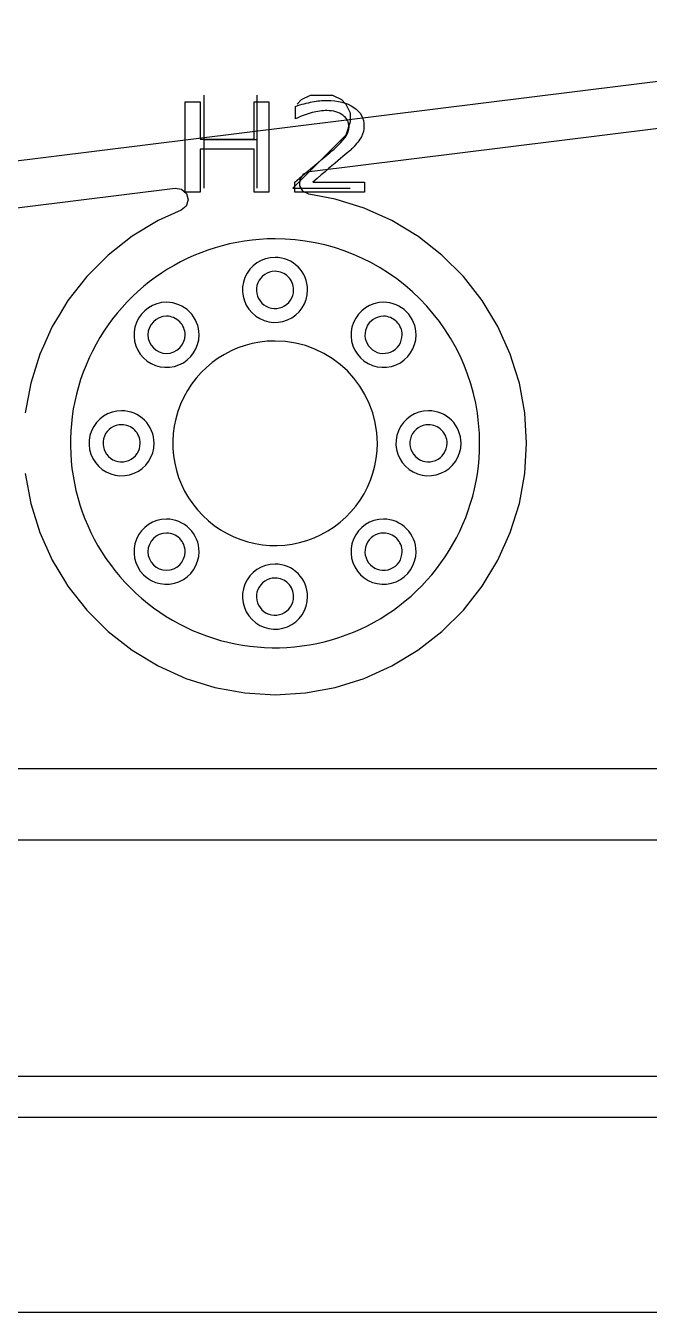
# Model space of a CAD drawing. Header units: millimetres. Extents: x 10 to 287, y 10 to 200.
# Drawn here: x 112.32 to 119.02, y 136.16 to 150 of the extents above; entities that cross this region are included whole.
import ezdxf

# ---------------------------------------------------------------- set-up
doc = ezdxf.new("R2010")
doc.units = ezdxf.units.MM
doc.layers.get('0').update_dxf_attribs({"linetype": 'CONTINUOUS'})

msp = doc.modelspace()

# ---------------------------------------------------------------- linework, layer by layer
at = {"color": 7}
for points in [[(123.9386, 149.9996), (47.0489, 140.4462)], [(112.3143, 145.1811), (112.3732, 144.8597), (112.4704, 144.5479), (112.4704, 144.5478), (112.4704, 144.5478), (112.6045, 144.2499), (112.7479, 144.0126), (112.7735, 143.9703), (112.975, 143.7132), (113.206, 143.4822), (113.4631, 143.2807), (113.4631, 143.2807), (113.4631, 143.2807), (113.7427, 143.1117), (114.0406, 142.9776), (114.0407, 142.9776), (114.0407, 142.9776), (114.3525, 142.8804), (114.6739, 142.8215), (115, 142.8018), (115.3261, 142.8215), (115.6475, 142.8804), (115.9594, 142.9776), (116.2573, 143.1117), (116.5369, 143.2807), (116.794, 143.4822), (117.025, 143.7132), (117.2265, 143.9703), (117.3955, 144.2499), (117.5296, 144.5478), (117.6268, 144.8597), (117.6857, 145.1811), (117.7054, 145.5072), (117.6857, 145.8333), (117.6268, 146.1547), (117.5823, 146.2977), (117.5296, 146.4665), (117.5296, 146.4665), (117.5296, 146.4666), (117.3955, 146.7645), (117.2265, 147.0441), (117.2265, 147.0441), (117.2265, 147.0441), (117.025, 147.3012), (116.794, 147.5322), (116.5369, 147.7337), (116.5293, 147.7383), (116.2573, 147.9027), (115.9594, 148.0368), (115.9594, 148.0368), (115.9593, 148.0368), (115.6475, 148.134), (115.3649, 148.1858), (115.3025, 148.2173), (115.267, 148.2774), (115.2697, 148.3473), (115.3097, 148.4045), (115.3719, 148.4308), (123.9167, 149.4925)], [(114.2381, 148.2524), (114.2381, 149.2524)], [(114.8095, 148.2524), (114.8095, 149.2524)], [(115.2381, 149.1571), (115.2857, 149.2048), (115.381, 149.2524), (115.619, 149.2524), (115.7143, 149.2048), (115.7619, 149.1571), (115.8095, 149.0619), (115.8095, 148.9667), (115.7619, 148.8238), (115.1905, 148.2524), (115.8095, 148.2524)], [(115.22043, 148.999505), (115.22043, 149.132314)], [(114.2381, 148.7762), (114.8095, 148.7762)], [(115.40481, 148.317875), (115.96276, 148.317875), (115.96276, 148.207201), (115.2125, 148.207201), (115.2125, 148.317875)], [(47.1837, 139.9586), (113.9261, 148.2512), (113.995, 148.2399), (114.047, 148.1932), (114.0654, 148.1258), (114.0444, 148.0591), (113.9923, 148.0151), (113.7427, 147.9027), (113.7427, 147.9027), (113.4631, 147.7337), (113.206, 147.5322), (112.975, 147.3012), (112.7735, 147.0441), (112.6786, 146.8872), (112.6045, 146.7645), (112.5091, 146.5526), (112.4704, 146.4666), (112.4704, 146.4665), (112.3732, 146.1547), (112.3143, 145.8333)], [(94.5, 142.0072), (120, 142.0072)], [(139.57, 141.2372), (96.5, 141.2372)], [(95, 138.6972), (139.57, 138.6972)], [(95.9, 138.0972), (96.06, 138.2572), (139.57, 138.2572)], [(95, 136.1572), (139.13, 136.1572)]]:
    msp.add_lwpolyline(points, dxfattribs=at)
for points in [[(114.03407, 149.179182), (114.19394, 149.179182), (114.19394, 148.780754), (114.77484, 148.780754), (114.77484, 149.179182), (114.93471, 149.179182), (114.93471, 148.207201), (114.77484, 148.207201), (114.77484, 148.67008), (114.19394, 148.67008), (114.19394, 148.207201), (114.03407, 148.207201)], [(115.40486, 148.317889)], [(115, 147.7072)], [(115, 147.7072)], [(115, 147.7072)], [(115, 147.7072)], [(115, 147.5072)], [(115, 147.5072)], [(115, 147.5072)], [(115, 147.5072)], [(115, 147.3572)], [(115, 147.3572)], [(115, 147.3572)], [(115, 147.3572)], [(113.8333, 147.0239)], [(113.8333, 147.0239)], [(113.8333, 147.0239)], [(113.8333, 147.0239)], [(116.1667, 147.0239)], [(116.1667, 147.0239)], [(116.1667, 147.0239)], [(116.1667, 147.0239)], [(113.8333, 146.8739)], [(113.8333, 146.8739)], [(113.8333, 146.8739)], [(113.8333, 146.8739)], [(116.1667, 146.8739)], [(116.1667, 146.8739)], [(116.1667, 146.8739)], [(116.1667, 146.8739)], [(115, 146.6072)], [(115, 146.6072)], [(115, 146.6072)], [(115, 146.6072)], [(113.35, 145.8572)], [(113.35, 145.8572)], [(113.35, 145.8572)], [(113.35, 145.8572)], [(116.65, 145.8572)], [(116.65, 145.8572)], [(116.65, 145.8572)], [(116.65, 145.8572)], [(113.35, 145.7072)], [(113.35, 145.7072)], [(113.35, 145.7072)], [(113.35, 145.7072)], [(116.65, 145.7072)], [(116.65, 145.7072)], [(116.65, 145.7072)], [(116.65, 145.7072)], [(113.8333, 144.6905)], [(113.8333, 144.6905)], [(113.8333, 144.6905)], [(113.8333, 144.6905)], [(116.1667, 144.6905)], [(116.1667, 144.6905)], [(116.1667, 144.6905)], [(116.1667, 144.6905)], [(113.8333, 144.5405)], [(113.8333, 144.5405)], [(113.8333, 144.5405)], [(113.8333, 144.5405)], [(116.1667, 144.5405)], [(116.1667, 144.5405)], [(116.1667, 144.5405)], [(116.1667, 144.5405)], [(115, 144.2072)], [(115, 144.2072)], [(115, 144.2072)], [(115, 144.2072)], [(115, 144.0572)], [(115, 144.0572)], [(115, 144.0572)], [(115, 144.0572)]]:
    msp.add_lwpolyline(points, close=True, dxfattribs=at)
for points in [[(115.22043, 149.132314), (115.284763, 149.153581), (115.34491, 149.169641), (115.40087, 149.180494)], [(115.55757, 149.086085), (115.507437, 149.086085), (115.454413, 149.078925), (115.3985, 149.064605)], [(115.40087, 149.180494), (115.456803, 149.191347), (115.507983, 149.196774), (115.55441, 149.196774)], [(115.55441, 149.196774), (115.676817, 149.196774), (115.774423, 149.171601), (115.84723, 149.121254)], [(115.72931, 149.037255), (115.68551, 149.069808), (115.628263, 149.086085), (115.55757, 149.086085)], [(115.84723, 149.121254), (115.920043, 149.070907), (115.95645, 149.003635), (115.95645, 148.919437)], [(115.3985, 149.064605), (115.3431, 149.050285), (115.283743, 149.028585), (115.22043, 148.999505)], [(115.79581, 148.910956), (115.79581, 148.962603), (115.773643, 149.004702), (115.72931, 149.037255)], [(115.65806, 148.694168), (115.70926, 148.741475), (115.744877, 148.781404), (115.76491, 148.813956)], [(115.76491, 148.813956), (115.78551, 148.846943), (115.79581, 148.879276), (115.79581, 148.910956)], [(115.95645, 148.919437), (115.95645, 148.87951), (115.947217, 148.841534), (115.92875, 148.805507)], [(115.46021, 148.525552), (115.565203, 148.612789), (115.631153, 148.668995), (115.65806, 148.694168)], [(115.82985, 148.679208), (115.81665, 148.666621), (115.774707, 148.630164), (115.70402, 148.569836)], [(115.92875, 148.805507), (115.910817, 148.76992), (115.87785, 148.727821), (115.82985, 148.679208)], [(115.70402, 148.569836), (115.63332, 148.509943), (115.5336, 148.42596), (115.40486, 148.317889)], [(115.2125, 148.317875), (115.273167, 148.369522), (115.355737, 148.438747), (115.46021, 148.525552)], [(115, 147.7072), (114.110183, 147.7072), (113.307983, 147.171187), (112.967465, 146.349104)], [(115, 147.7072), (114.110183, 147.7072), (113.307983, 147.171187), (112.967465, 146.349104)], [(115, 147.7072), (114.110183, 147.7072), (113.307983, 147.171187), (112.967465, 146.349104)], [(115, 147.7072), (114.110183, 147.7072), (113.307983, 147.171187), (112.967465, 146.349104)], [(116.555635, 147.062835), (116.143055, 147.475415), (115.583476, 147.7072), (115, 147.7072)], [(116.555635, 147.062835), (116.143055, 147.475415), (115.583476, 147.7072), (115, 147.7072)], [(116.555635, 147.062835), (116.143055, 147.475415), (115.583476, 147.7072), (115, 147.7072)], [(116.555635, 147.062835), (116.143055, 147.475415), (115.583476, 147.7072), (115, 147.7072)], [(115, 147.5072), (114.858438, 147.5072), (114.730816, 147.421925), (114.676642, 147.291139)], [(115, 147.5072), (114.858438, 147.5072), (114.730816, 147.421925), (114.676642, 147.291139)], [(115, 147.5072), (114.858438, 147.5072), (114.730816, 147.421925), (114.676642, 147.291139)], [(115, 147.5072), (114.858438, 147.5072), (114.730816, 147.421925), (114.676642, 147.291139)], [(115.247487, 147.404687), (115.18185, 147.470325), (115.092826, 147.5072), (115, 147.5072)], [(115.247487, 147.404687), (115.18185, 147.470325), (115.092826, 147.5072), (115, 147.5072)], [(115.247487, 147.404687), (115.18185, 147.470325), (115.092826, 147.5072), (115, 147.5072)], [(115.247487, 147.404687), (115.18185, 147.470325), (115.092826, 147.5072), (115, 147.5072)], [(114.676642, 147.291139), (114.622469, 147.160353), (114.652413, 147.009812), (114.752513, 146.909713)], [(114.676642, 147.291139), (114.622469, 147.160353), (114.652413, 147.009812), (114.752513, 146.909713)], [(114.676642, 147.291139), (114.622469, 147.160353), (114.652413, 147.009812), (114.752513, 146.909713)], [(114.676642, 147.291139), (114.622469, 147.160353), (114.652413, 147.009812), (114.752513, 146.909713)], [(115, 147.3572), (114.919108, 147.3572), (114.84618, 147.308472), (114.815224, 147.233737)], [(115, 147.3572), (114.919108, 147.3572), (114.84618, 147.308472), (114.815224, 147.233737)], [(115, 147.3572), (114.919108, 147.3572), (114.84618, 147.308472), (114.815224, 147.233737)], [(115, 147.3572), (114.919108, 147.3572), (114.84618, 147.308472), (114.815224, 147.233737)], [(115.141421, 147.298621), (115.103914, 147.336129), (115.053043, 147.3572), (115, 147.3572)], [(115.141421, 147.298621), (115.103914, 147.336129), (115.053043, 147.3572), (115, 147.3572)], [(115.141421, 147.298621), (115.103914, 147.336129), (115.053043, 147.3572), (115, 147.3572)], [(115.141421, 147.298621), (115.103914, 147.336129), (115.053043, 147.3572), (115, 147.3572)], [(115.2, 147.1572), (115.2, 147.210243), (115.178929, 147.261114), (115.141421, 147.298621)], [(115.2, 147.1572), (115.2, 147.210243), (115.178929, 147.261114), (115.141421, 147.298621)], [(115.2, 147.1572), (115.2, 147.210243), (115.178929, 147.261114), (115.141421, 147.298621)], [(115.2, 147.1572), (115.2, 147.210243), (115.178929, 147.261114), (115.141421, 147.298621)], [(115.35, 147.1572), (115.35, 147.250026), (115.313125, 147.33905), (115.247487, 147.404687)], [(115.35, 147.1572), (115.35, 147.250026), (115.313125, 147.33905), (115.247487, 147.404687)], [(115.35, 147.1572), (115.35, 147.250026), (115.313125, 147.33905), (115.247487, 147.404687)], [(115.35, 147.1572), (115.35, 147.250026), (115.313125, 147.33905), (115.247487, 147.404687)], [(114.815224, 147.233737), (114.784268, 147.159002), (114.801379, 147.072978), (114.858579, 147.015779)], [(114.815224, 147.233737), (114.784268, 147.159002), (114.801379, 147.072978), (114.858579, 147.015779)], [(114.815224, 147.233737), (114.784268, 147.159002), (114.801379, 147.072978), (114.858579, 147.015779)], [(114.815224, 147.233737), (114.784268, 147.159002), (114.801379, 147.072978), (114.858579, 147.015779)], [(115.076537, 146.972424), (115.151272, 147.00338), (115.2, 147.076308), (115.2, 147.1572)], [(115.076537, 146.972424), (115.151272, 147.00338), (115.2, 147.076308), (115.2, 147.1572)], [(115.076537, 146.972424), (115.151272, 147.00338), (115.2, 147.076308), (115.2, 147.1572)], [(115.076537, 146.972424), (115.151272, 147.00338), (115.2, 147.076308), (115.2, 147.1572)], [(115.133939, 146.833842), (115.264725, 146.888016), (115.35, 147.015638), (115.35, 147.1572)], [(115.133939, 146.833842), (115.264725, 146.888016), (115.35, 147.015638), (115.35, 147.1572)], [(115.133939, 146.833842), (115.264725, 146.888016), (115.35, 147.015638), (115.35, 147.1572)], [(115.133939, 146.833842), (115.264725, 146.888016), (115.35, 147.015638), (115.35, 147.1572)], [(113.8333, 147.0239), (113.691738, 147.0239), (113.564116, 146.938625), (113.509942, 146.807839)], [(113.8333, 147.0239), (113.691738, 147.0239), (113.564116, 146.938625), (113.509942, 146.807839)], [(113.8333, 147.0239), (113.691738, 147.0239), (113.564116, 146.938625), (113.509942, 146.807839)], [(113.8333, 147.0239), (113.691738, 147.0239), (113.564116, 146.938625), (113.509942, 146.807839)], [(114.080787, 146.921387), (114.01515, 146.987025), (113.926126, 147.0239), (113.8333, 147.0239)], [(114.080787, 146.921387), (114.01515, 146.987025), (113.926126, 147.0239), (113.8333, 147.0239)], [(114.080787, 146.921387), (114.01515, 146.987025), (113.926126, 147.0239), (113.8333, 147.0239)], [(114.080787, 146.921387), (114.01515, 146.987025), (113.926126, 147.0239), (113.8333, 147.0239)], [(114.858579, 147.015779), (114.915778, 146.958579), (115.001802, 146.941468), (115.076537, 146.972424)], [(114.858579, 147.015779), (114.915778, 146.958579), (115.001802, 146.941468), (115.076537, 146.972424)], [(114.858579, 147.015779), (114.915778, 146.958579), (115.001802, 146.941468), (115.076537, 146.972424)], [(114.858579, 147.015779), (114.915778, 146.958579), (115.001802, 146.941468), (115.076537, 146.972424)], [(116.1667, 147.0239), (116.025138, 147.0239), (115.897516, 146.938625), (115.843342, 146.807839)], [(116.1667, 147.0239), (116.025138, 147.0239), (115.897516, 146.938625), (115.843342, 146.807839)], [(116.1667, 147.0239), (116.025138, 147.0239), (115.897516, 146.938625), (115.843342, 146.807839)], [(116.1667, 147.0239), (116.025138, 147.0239), (115.897516, 146.938625), (115.843342, 146.807839)], [(116.414187, 146.921387), (116.34855, 146.987025), (116.259526, 147.0239), (116.1667, 147.0239)], [(116.414187, 146.921387), (116.34855, 146.987025), (116.259526, 147.0239), (116.1667, 147.0239)], [(116.414187, 146.921387), (116.34855, 146.987025), (116.259526, 147.0239), (116.1667, 147.0239)], [(116.414187, 146.921387), (116.34855, 146.987025), (116.259526, 147.0239), (116.1667, 147.0239)], [(117.2, 145.5072), (117.2, 146.090676), (116.968215, 146.650255), (116.555635, 147.062835)], [(117.2, 145.5072), (117.2, 146.090676), (116.968215, 146.650255), (116.555635, 147.062835)], [(117.2, 145.5072), (117.2, 146.090676), (116.968215, 146.650255), (116.555635, 147.062835)], [(117.2, 145.5072), (117.2, 146.090676), (116.968215, 146.650255), (116.555635, 147.062835)], [(113.8333, 146.8739), (113.722843, 146.8739), (113.6333, 146.784357), (113.6333, 146.6739)], [(113.8333, 146.8739), (113.722843, 146.8739), (113.6333, 146.784357), (113.6333, 146.6739)], [(113.8333, 146.8739), (113.722843, 146.8739), (113.6333, 146.784357), (113.6333, 146.6739)], [(113.8333, 146.8739), (113.722843, 146.8739), (113.6333, 146.784357), (113.6333, 146.6739)], [(113.974721, 146.815321), (113.937214, 146.852829), (113.886343, 146.8739), (113.8333, 146.8739)], [(113.974721, 146.815321), (113.937214, 146.852829), (113.886343, 146.8739), (113.8333, 146.8739)], [(113.974721, 146.815321), (113.937214, 146.852829), (113.886343, 146.8739), (113.8333, 146.8739)], [(113.974721, 146.815321), (113.937214, 146.852829), (113.886343, 146.8739), (113.8333, 146.8739)], [(114.1833, 146.6739), (114.1833, 146.766726), (114.146425, 146.85575), (114.080787, 146.921387)], [(114.1833, 146.6739), (114.1833, 146.766726), (114.146425, 146.85575), (114.080787, 146.921387)], [(114.1833, 146.6739), (114.1833, 146.766726), (114.146425, 146.85575), (114.080787, 146.921387)], [(114.1833, 146.6739), (114.1833, 146.766726), (114.146425, 146.85575), (114.080787, 146.921387)], [(114.752513, 146.909713), (114.852612, 146.809613), (115.003153, 146.779669), (115.133939, 146.833842)], [(114.752513, 146.909713), (114.852612, 146.809613), (115.003153, 146.779669), (115.133939, 146.833842)], [(114.752513, 146.909713), (114.852612, 146.809613), (115.003153, 146.779669), (115.133939, 146.833842)], [(114.752513, 146.909713), (114.852612, 146.809613), (115.003153, 146.779669), (115.133939, 146.833842)], [(116.1667, 146.8739), (116.085808, 146.8739), (116.01288, 146.825172), (115.981924, 146.750437)], [(116.1667, 146.8739), (116.085808, 146.8739), (116.01288, 146.825172), (115.981924, 146.750437)], [(116.1667, 146.8739), (116.085808, 146.8739), (116.01288, 146.825172), (115.981924, 146.750437)], [(116.1667, 146.8739), (116.085808, 146.8739), (116.01288, 146.825172), (115.981924, 146.750437)], [(116.308121, 146.815321), (116.270614, 146.852829), (116.219743, 146.8739), (116.1667, 146.8739)], [(116.308121, 146.815321), (116.270614, 146.852829), (116.219743, 146.8739), (116.1667, 146.8739)], [(116.308121, 146.815321), (116.270614, 146.852829), (116.219743, 146.8739), (116.1667, 146.8739)], [(116.308121, 146.815321), (116.270614, 146.852829), (116.219743, 146.8739), (116.1667, 146.8739)], [(116.5167, 146.6739), (116.5167, 146.766726), (116.479825, 146.85575), (116.414187, 146.921387)], [(116.5167, 146.6739), (116.5167, 146.766726), (116.479825, 146.85575), (116.414187, 146.921387)], [(116.5167, 146.6739), (116.5167, 146.766726), (116.479825, 146.85575), (116.414187, 146.921387)], [(116.5167, 146.6739), (116.5167, 146.766726), (116.479825, 146.85575), (116.414187, 146.921387)], [(113.509942, 146.807839), (113.455769, 146.677053), (113.485713, 146.526512), (113.585813, 146.426413)], [(113.509942, 146.807839), (113.455769, 146.677053), (113.485713, 146.526512), (113.585813, 146.426413)], [(113.509942, 146.807839), (113.455769, 146.677053), (113.485713, 146.526512), (113.585813, 146.426413)], [(113.509942, 146.807839), (113.455769, 146.677053), (113.485713, 146.526512), (113.585813, 146.426413)], [(114.0333, 146.6739), (114.0333, 146.726943), (114.012229, 146.777814), (113.974721, 146.815321)], [(114.0333, 146.6739), (114.0333, 146.726943), (114.012229, 146.777814), (113.974721, 146.815321)], [(114.0333, 146.6739), (114.0333, 146.726943), (114.012229, 146.777814), (113.974721, 146.815321)], [(114.0333, 146.6739), (114.0333, 146.726943), (114.012229, 146.777814), (113.974721, 146.815321)], [(115.843342, 146.807839), (115.789169, 146.677053), (115.819113, 146.526512), (115.919213, 146.426413)], [(115.843342, 146.807839), (115.789169, 146.677053), (115.819113, 146.526512), (115.919213, 146.426413)], [(115.843342, 146.807839), (115.789169, 146.677053), (115.819113, 146.526512), (115.919213, 146.426413)], [(115.843342, 146.807839), (115.789169, 146.677053), (115.819113, 146.526512), (115.919213, 146.426413)], [(115.981924, 146.750437), (115.950968, 146.675702), (115.968079, 146.589678), (116.025279, 146.532479)], [(115.981924, 146.750437), (115.950968, 146.675702), (115.968079, 146.589678), (116.025279, 146.532479)], [(115.981924, 146.750437), (115.950968, 146.675702), (115.968079, 146.589678), (116.025279, 146.532479)], [(115.981924, 146.750437), (115.950968, 146.675702), (115.968079, 146.589678), (116.025279, 146.532479)], [(116.3667, 146.6739), (116.3667, 146.726943), (116.345629, 146.777814), (116.308121, 146.815321)], [(116.3667, 146.6739), (116.3667, 146.726943), (116.345629, 146.777814), (116.308121, 146.815321)], [(116.3667, 146.6739), (116.3667, 146.726943), (116.345629, 146.777814), (116.308121, 146.815321)], [(116.3667, 146.6739), (116.3667, 146.726943), (116.345629, 146.777814), (116.308121, 146.815321)], [(113.6333, 146.6739), (113.6333, 146.563443), (113.722843, 146.4739), (113.8333, 146.4739)], [(113.6333, 146.6739), (113.6333, 146.563443), (113.722843, 146.4739), (113.8333, 146.4739)], [(113.6333, 146.6739), (113.6333, 146.563443), (113.722843, 146.4739), (113.8333, 146.4739)], [(113.6333, 146.6739), (113.6333, 146.563443), (113.722843, 146.4739), (113.8333, 146.4739)], [(113.8333, 146.4739), (113.943757, 146.4739), (114.0333, 146.563443), (114.0333, 146.6739)], [(113.8333, 146.4739), (113.943757, 146.4739), (114.0333, 146.563443), (114.0333, 146.6739)], [(113.8333, 146.4739), (113.943757, 146.4739), (114.0333, 146.563443), (114.0333, 146.6739)], [(113.8333, 146.4739), (113.943757, 146.4739), (114.0333, 146.563443), (114.0333, 146.6739)], [(113.967239, 146.350542), (114.098025, 146.404716), (114.1833, 146.532338), (114.1833, 146.6739)], [(113.967239, 146.350542), (114.098025, 146.404716), (114.1833, 146.532338), (114.1833, 146.6739)], [(113.967239, 146.350542), (114.098025, 146.404716), (114.1833, 146.532338), (114.1833, 146.6739)], [(113.967239, 146.350542), (114.098025, 146.404716), (114.1833, 146.532338), (114.1833, 146.6739)], [(115, 146.6072), (114.555092, 146.6072), (114.153992, 146.339194), (113.983733, 145.928152)], [(115, 146.6072), (114.555092, 146.6072), (114.153992, 146.339194), (113.983733, 145.928152)], [(115, 146.6072), (114.555092, 146.6072), (114.153992, 146.339194), (113.983733, 145.928152)], [(115, 146.6072), (114.555092, 146.6072), (114.153992, 146.339194), (113.983733, 145.928152)], [(116.1, 145.5072), (116.1, 146.114713), (115.607513, 146.6072), (115, 146.6072)], [(116.1, 145.5072), (116.1, 146.114713), (115.607513, 146.6072), (115, 146.6072)], [(116.1, 145.5072), (116.1, 146.114713), (115.607513, 146.6072), (115, 146.6072)], [(116.1, 145.5072), (116.1, 146.114713), (115.607513, 146.6072), (115, 146.6072)], [(116.243237, 146.489124), (116.317972, 146.52008), (116.3667, 146.593008), (116.3667, 146.6739)], [(116.243237, 146.489124), (116.317972, 146.52008), (116.3667, 146.593008), (116.3667, 146.6739)], [(116.243237, 146.489124), (116.317972, 146.52008), (116.3667, 146.593008), (116.3667, 146.6739)], [(116.243237, 146.489124), (116.317972, 146.52008), (116.3667, 146.593008), (116.3667, 146.6739)], [(116.300639, 146.350542), (116.431425, 146.404716), (116.5167, 146.532338), (116.5167, 146.6739)], [(116.300639, 146.350542), (116.431425, 146.404716), (116.5167, 146.532338), (116.5167, 146.6739)], [(116.300639, 146.350542), (116.431425, 146.404716), (116.5167, 146.532338), (116.5167, 146.6739)], [(116.300639, 146.350542), (116.431425, 146.404716), (116.5167, 146.532338), (116.5167, 146.6739)], [(116.025279, 146.532479), (116.082478, 146.475279), (116.168502, 146.458168), (116.243237, 146.489124)], [(116.025279, 146.532479), (116.082478, 146.475279), (116.168502, 146.458168), (116.243237, 146.489124)], [(116.025279, 146.532479), (116.082478, 146.475279), (116.168502, 146.458168), (116.243237, 146.489124)], [(116.025279, 146.532479), (116.082478, 146.475279), (116.168502, 146.458168), (116.243237, 146.489124)], [(112.967465, 146.349104), (112.626947, 145.52702), (112.815169, 144.580761), (113.444365, 143.951565)], [(112.967465, 146.349104), (112.626947, 145.52702), (112.815169, 144.580761), (113.444365, 143.951565)], [(112.967465, 146.349104), (112.626947, 145.52702), (112.815169, 144.580761), (113.444365, 143.951565)], [(112.967465, 146.349104), (112.626947, 145.52702), (112.815169, 144.580761), (113.444365, 143.951565)], [(113.585813, 146.426413), (113.685912, 146.326313), (113.836453, 146.296369), (113.967239, 146.350542)], [(113.585813, 146.426413), (113.685912, 146.326313), (113.836453, 146.296369), (113.967239, 146.350542)], [(113.585813, 146.426413), (113.685912, 146.326313), (113.836453, 146.296369), (113.967239, 146.350542)], [(113.585813, 146.426413), (113.685912, 146.326313), (113.836453, 146.296369), (113.967239, 146.350542)], [(115.919213, 146.426413), (116.019312, 146.326313), (116.169853, 146.296369), (116.300639, 146.350542)], [(115.919213, 146.426413), (116.019312, 146.326313), (116.169853, 146.296369), (116.300639, 146.350542)], [(115.919213, 146.426413), (116.019312, 146.326313), (116.169853, 146.296369), (116.300639, 146.350542)], [(115.919213, 146.426413), (116.019312, 146.326313), (116.169853, 146.296369), (116.300639, 146.350542)], [(113.983733, 145.928152), (113.813473, 145.51711), (113.907585, 145.04398), (114.222183, 144.729383)], [(113.983733, 145.928152), (113.813473, 145.51711), (113.907585, 145.04398), (114.222183, 144.729383)], [(113.983733, 145.928152), (113.813473, 145.51711), (113.907585, 145.04398), (114.222183, 144.729383)], [(113.983733, 145.928152), (113.813473, 145.51711), (113.907585, 145.04398), (114.222183, 144.729383)], [(113.35, 145.8572), (113.208438, 145.8572), (113.080816, 145.771925), (113.026642, 145.641139)], [(113.35, 145.8572), (113.208438, 145.8572), (113.080816, 145.771925), (113.026642, 145.641139)], [(113.35, 145.8572), (113.208438, 145.8572), (113.080816, 145.771925), (113.026642, 145.641139)], [(113.35, 145.8572), (113.208438, 145.8572), (113.080816, 145.771925), (113.026642, 145.641139)], [(113.597487, 145.754687), (113.53185, 145.820325), (113.442826, 145.8572), (113.35, 145.8572)], [(113.597487, 145.754687), (113.53185, 145.820325), (113.442826, 145.8572), (113.35, 145.8572)], [(113.597487, 145.754687), (113.53185, 145.820325), (113.442826, 145.8572), (113.35, 145.8572)], [(113.597487, 145.754687), (113.53185, 145.820325), (113.442826, 145.8572), (113.35, 145.8572)], [(116.65, 145.8572), (116.508438, 145.8572), (116.380816, 145.771925), (116.326642, 145.641139)], [(116.65, 145.8572), (116.508438, 145.8572), (116.380816, 145.771925), (116.326642, 145.641139)], [(116.65, 145.8572), (116.508438, 145.8572), (116.380816, 145.771925), (116.326642, 145.641139)], [(116.65, 145.8572), (116.508438, 145.8572), (116.380816, 145.771925), (116.326642, 145.641139)], [(116.897487, 145.754687), (116.83185, 145.820325), (116.742826, 145.8572), (116.65, 145.8572)], [(116.897487, 145.754687), (116.83185, 145.820325), (116.742826, 145.8572), (116.65, 145.8572)], [(116.897487, 145.754687), (116.83185, 145.820325), (116.742826, 145.8572), (116.65, 145.8572)], [(116.897487, 145.754687), (116.83185, 145.820325), (116.742826, 145.8572), (116.65, 145.8572)], [(113.026642, 145.641139), (112.972469, 145.510353), (113.002413, 145.359812), (113.102513, 145.259713)], [(113.026642, 145.641139), (112.972469, 145.510353), (113.002413, 145.359812), (113.102513, 145.259713)], [(113.026642, 145.641139), (112.972469, 145.510353), (113.002413, 145.359812), (113.102513, 145.259713)], [(113.026642, 145.641139), (112.972469, 145.510353), (113.002413, 145.359812), (113.102513, 145.259713)], [(113.35, 145.7072), (113.269108, 145.7072), (113.19618, 145.658472), (113.165224, 145.583737)], [(113.35, 145.7072), (113.269108, 145.7072), (113.19618, 145.658472), (113.165224, 145.583737)], [(113.35, 145.7072), (113.269108, 145.7072), (113.19618, 145.658472), (113.165224, 145.583737)], [(113.35, 145.7072), (113.269108, 145.7072), (113.19618, 145.658472), (113.165224, 145.583737)], [(113.491421, 145.648621), (113.453914, 145.686129), (113.403043, 145.7072), (113.35, 145.7072)], [(113.491421, 145.648621), (113.453914, 145.686129), (113.403043, 145.7072), (113.35, 145.7072)], [(113.491421, 145.648621), (113.453914, 145.686129), (113.403043, 145.7072), (113.35, 145.7072)], [(113.491421, 145.648621), (113.453914, 145.686129), (113.403043, 145.7072), (113.35, 145.7072)], [(113.55, 145.5072), (113.55, 145.560243), (113.528929, 145.611114), (113.491421, 145.648621)], [(113.55, 145.5072), (113.55, 145.560243), (113.528929, 145.611114), (113.491421, 145.648621)], [(113.55, 145.5072), (113.55, 145.560243), (113.528929, 145.611114), (113.491421, 145.648621)], [(113.55, 145.5072), (113.55, 145.560243), (113.528929, 145.611114), (113.491421, 145.648621)], [(113.7, 145.5072), (113.7, 145.600026), (113.663125, 145.68905), (113.597487, 145.754687)], [(113.7, 145.5072), (113.7, 145.600026), (113.663125, 145.68905), (113.597487, 145.754687)], [(113.7, 145.5072), (113.7, 145.600026), (113.663125, 145.68905), (113.597487, 145.754687)], [(113.7, 145.5072), (113.7, 145.600026), (113.663125, 145.68905), (113.597487, 145.754687)], [(116.326642, 145.641139), (116.272469, 145.510353), (116.302413, 145.359812), (116.402513, 145.259713)], [(116.326642, 145.641139), (116.272469, 145.510353), (116.302413, 145.359812), (116.402513, 145.259713)], [(116.326642, 145.641139), (116.272469, 145.510353), (116.302413, 145.359812), (116.402513, 145.259713)], [(116.326642, 145.641139), (116.272469, 145.510353), (116.302413, 145.359812), (116.402513, 145.259713)], [(116.65, 145.7072), (116.569108, 145.7072), (116.49618, 145.658472), (116.465224, 145.583737)], [(116.65, 145.7072), (116.569108, 145.7072), (116.49618, 145.658472), (116.465224, 145.583737)], [(116.65, 145.7072), (116.569108, 145.7072), (116.49618, 145.658472), (116.465224, 145.583737)], [(116.65, 145.7072), (116.569108, 145.7072), (116.49618, 145.658472), (116.465224, 145.583737)], [(116.791421, 145.648621), (116.753914, 145.686129), (116.703043, 145.7072), (116.65, 145.7072)], [(116.791421, 145.648621), (116.753914, 145.686129), (116.703043, 145.7072), (116.65, 145.7072)], [(116.791421, 145.648621), (116.753914, 145.686129), (116.703043, 145.7072), (116.65, 145.7072)], [(116.791421, 145.648621), (116.753914, 145.686129), (116.703043, 145.7072), (116.65, 145.7072)], [(116.85, 145.5072), (116.85, 145.560243), (116.828929, 145.611114), (116.791421, 145.648621)], [(116.85, 145.5072), (116.85, 145.560243), (116.828929, 145.611114), (116.791421, 145.648621)], [(116.85, 145.5072), (116.85, 145.560243), (116.828929, 145.611114), (116.791421, 145.648621)], [(116.85, 145.5072), (116.85, 145.560243), (116.828929, 145.611114), (116.791421, 145.648621)], [(117, 145.5072), (117, 145.600026), (116.963125, 145.68905), (116.897487, 145.754687)], [(117, 145.5072), (117, 145.600026), (116.963125, 145.68905), (116.897487, 145.754687)], [(117, 145.5072), (117, 145.600026), (116.963125, 145.68905), (116.897487, 145.754687)], [(117, 145.5072), (117, 145.600026), (116.963125, 145.68905), (116.897487, 145.754687)], [(113.165224, 145.583737), (113.134268, 145.509002), (113.151379, 145.422978), (113.208579, 145.365779)], [(113.165224, 145.583737), (113.134268, 145.509002), (113.151379, 145.422978), (113.208579, 145.365779)], [(113.165224, 145.583737), (113.134268, 145.509002), (113.151379, 145.422978), (113.208579, 145.365779)], [(113.165224, 145.583737), (113.134268, 145.509002), (113.151379, 145.422978), (113.208579, 145.365779)], [(113.426537, 145.322424), (113.501272, 145.35338), (113.55, 145.426308), (113.55, 145.5072)], [(113.426537, 145.322424), (113.501272, 145.35338), (113.55, 145.426308), (113.55, 145.5072)], [(113.426537, 145.322424), (113.501272, 145.35338), (113.55, 145.426308), (113.55, 145.5072)], [(113.426537, 145.322424), (113.501272, 145.35338), (113.55, 145.426308), (113.55, 145.5072)], [(113.483939, 145.183842), (113.614725, 145.238016), (113.7, 145.365638), (113.7, 145.5072)], [(113.483939, 145.183842), (113.614725, 145.238016), (113.7, 145.365638), (113.7, 145.5072)], [(113.483939, 145.183842), (113.614725, 145.238016), (113.7, 145.365638), (113.7, 145.5072)], [(113.483939, 145.183842), (113.614725, 145.238016), (113.7, 145.365638), (113.7, 145.5072)], [(115.420952, 144.490933), (115.831994, 144.661192), (116.1, 145.062292), (116.1, 145.5072)], [(115.420952, 144.490933), (115.831994, 144.661192), (116.1, 145.062292), (116.1, 145.5072)], [(115.420952, 144.490933), (115.831994, 144.661192), (116.1, 145.062292), (116.1, 145.5072)], [(115.420952, 144.490933), (115.831994, 144.661192), (116.1, 145.062292), (116.1, 145.5072)], [(115.841904, 143.474665), (116.663987, 143.815183), (117.2, 144.617383), (117.2, 145.5072)], [(115.841904, 143.474665), (116.663987, 143.815183), (117.2, 144.617383), (117.2, 145.5072)], [(115.841904, 143.474665), (116.663987, 143.815183), (117.2, 144.617383), (117.2, 145.5072)], [(115.841904, 143.474665), (116.663987, 143.815183), (117.2, 144.617383), (117.2, 145.5072)], [(116.465224, 145.583737), (116.434268, 145.509002), (116.451379, 145.422978), (116.508579, 145.365779)], [(116.465224, 145.583737), (116.434268, 145.509002), (116.451379, 145.422978), (116.508579, 145.365779)], [(116.465224, 145.583737), (116.434268, 145.509002), (116.451379, 145.422978), (116.508579, 145.365779)], [(116.465224, 145.583737), (116.434268, 145.509002), (116.451379, 145.422978), (116.508579, 145.365779)], [(116.726537, 145.322424), (116.801272, 145.35338), (116.85, 145.426308), (116.85, 145.5072)], [(116.726537, 145.322424), (116.801272, 145.35338), (116.85, 145.426308), (116.85, 145.5072)], [(116.726537, 145.322424), (116.801272, 145.35338), (116.85, 145.426308), (116.85, 145.5072)], [(116.726537, 145.322424), (116.801272, 145.35338), (116.85, 145.426308), (116.85, 145.5072)], [(116.783939, 145.183842), (116.914725, 145.238016), (117, 145.365638), (117, 145.5072)], [(116.783939, 145.183842), (116.914725, 145.238016), (117, 145.365638), (117, 145.5072)], [(116.783939, 145.183842), (116.914725, 145.238016), (117, 145.365638), (117, 145.5072)], [(116.783939, 145.183842), (116.914725, 145.238016), (117, 145.365638), (117, 145.5072)], [(113.208579, 145.365779), (113.265778, 145.308579), (113.351802, 145.291468), (113.426537, 145.322424)], [(113.208579, 145.365779), (113.265778, 145.308579), (113.351802, 145.291468), (113.426537, 145.322424)], [(113.208579, 145.365779), (113.265778, 145.308579), (113.351802, 145.291468), (113.426537, 145.322424)], [(113.208579, 145.365779), (113.265778, 145.308579), (113.351802, 145.291468), (113.426537, 145.322424)], [(116.508579, 145.365779), (116.565778, 145.308579), (116.651802, 145.291468), (116.726537, 145.322424)], [(116.508579, 145.365779), (116.565778, 145.308579), (116.651802, 145.291468), (116.726537, 145.322424)], [(116.508579, 145.365779), (116.565778, 145.308579), (116.651802, 145.291468), (116.726537, 145.322424)], [(116.508579, 145.365779), (116.565778, 145.308579), (116.651802, 145.291468), (116.726537, 145.322424)], [(113.102513, 145.259713), (113.202612, 145.159613), (113.353153, 145.129669), (113.483939, 145.183842)], [(113.102513, 145.259713), (113.202612, 145.159613), (113.353153, 145.129669), (113.483939, 145.183842)], [(113.102513, 145.259713), (113.202612, 145.159613), (113.353153, 145.129669), (113.483939, 145.183842)], [(113.102513, 145.259713), (113.202612, 145.159613), (113.353153, 145.129669), (113.483939, 145.183842)], [(116.402513, 145.259713), (116.502612, 145.159613), (116.653153, 145.129669), (116.783939, 145.183842)], [(116.402513, 145.259713), (116.502612, 145.159613), (116.653153, 145.129669), (116.783939, 145.183842)], [(116.402513, 145.259713), (116.502612, 145.159613), (116.653153, 145.129669), (116.783939, 145.183842)], [(116.402513, 145.259713), (116.502612, 145.159613), (116.653153, 145.129669), (116.783939, 145.183842)], [(113.8333, 144.6905), (113.691738, 144.6905), (113.564116, 144.605225), (113.509942, 144.474439)], [(113.8333, 144.6905), (113.691738, 144.6905), (113.564116, 144.605225), (113.509942, 144.474439)], [(113.8333, 144.6905), (113.691738, 144.6905), (113.564116, 144.605225), (113.509942, 144.474439)], [(113.8333, 144.6905), (113.691738, 144.6905), (113.564116, 144.605225), (113.509942, 144.474439)], [(114.080787, 144.587987), (114.01515, 144.653625), (113.926126, 144.6905), (113.8333, 144.6905)], [(114.080787, 144.587987), (114.01515, 144.653625), (113.926126, 144.6905), (113.8333, 144.6905)], [(114.080787, 144.587987), (114.01515, 144.653625), (113.926126, 144.6905), (113.8333, 144.6905)], [(114.080787, 144.587987), (114.01515, 144.653625), (113.926126, 144.6905), (113.8333, 144.6905)], [(114.222183, 144.729383), (114.53678, 144.414785), (115.00991, 144.320673), (115.420952, 144.490933)], [(114.222183, 144.729383), (114.53678, 144.414785), (115.00991, 144.320673), (115.420952, 144.490933)], [(114.222183, 144.729383), (114.53678, 144.414785), (115.00991, 144.320673), (115.420952, 144.490933)], [(114.222183, 144.729383), (114.53678, 144.414785), (115.00991, 144.320673), (115.420952, 144.490933)], [(116.1667, 144.6905), (116.025138, 144.6905), (115.897516, 144.605225), (115.843342, 144.474439)], [(116.1667, 144.6905), (116.025138, 144.6905), (115.897516, 144.605225), (115.843342, 144.474439)], [(116.1667, 144.6905), (116.025138, 144.6905), (115.897516, 144.605225), (115.843342, 144.474439)], [(116.1667, 144.6905), (116.025138, 144.6905), (115.897516, 144.605225), (115.843342, 144.474439)], [(116.414187, 144.587987), (116.34855, 144.653625), (116.259526, 144.6905), (116.1667, 144.6905)], [(116.414187, 144.587987), (116.34855, 144.653625), (116.259526, 144.6905), (116.1667, 144.6905)], [(116.414187, 144.587987), (116.34855, 144.653625), (116.259526, 144.6905), (116.1667, 144.6905)], [(116.414187, 144.587987), (116.34855, 144.653625), (116.259526, 144.6905), (116.1667, 144.6905)], [(113.8333, 144.5405), (113.722843, 144.5405), (113.6333, 144.450957), (113.6333, 144.3405)], [(113.8333, 144.5405), (113.722843, 144.5405), (113.6333, 144.450957), (113.6333, 144.3405)], [(113.8333, 144.5405), (113.722843, 144.5405), (113.6333, 144.450957), (113.6333, 144.3405)], [(113.8333, 144.5405), (113.722843, 144.5405), (113.6333, 144.450957), (113.6333, 144.3405)], [(113.974721, 144.481921), (113.937214, 144.519429), (113.886343, 144.5405), (113.8333, 144.5405)], [(113.974721, 144.481921), (113.937214, 144.519429), (113.886343, 144.5405), (113.8333, 144.5405)], [(113.974721, 144.481921), (113.937214, 144.519429), (113.886343, 144.5405), (113.8333, 144.5405)], [(113.974721, 144.481921), (113.937214, 144.519429), (113.886343, 144.5405), (113.8333, 144.5405)], [(114.1833, 144.3405), (114.1833, 144.433326), (114.146425, 144.52235), (114.080787, 144.587987)], [(114.1833, 144.3405), (114.1833, 144.433326), (114.146425, 144.52235), (114.080787, 144.587987)], [(114.1833, 144.3405), (114.1833, 144.433326), (114.146425, 144.52235), (114.080787, 144.587987)], [(114.1833, 144.3405), (114.1833, 144.433326), (114.146425, 144.52235), (114.080787, 144.587987)], [(116.1667, 144.5405), (116.085808, 144.5405), (116.01288, 144.491772), (115.981924, 144.417037)], [(116.1667, 144.5405), (116.085808, 144.5405), (116.01288, 144.491772), (115.981924, 144.417037)], [(116.1667, 144.5405), (116.085808, 144.5405), (116.01288, 144.491772), (115.981924, 144.417037)], [(116.1667, 144.5405), (116.085808, 144.5405), (116.01288, 144.491772), (115.981924, 144.417037)], [(116.308121, 144.481921), (116.270614, 144.519429), (116.219743, 144.5405), (116.1667, 144.5405)], [(116.308121, 144.481921), (116.270614, 144.519429), (116.219743, 144.5405), (116.1667, 144.5405)], [(116.308121, 144.481921), (116.270614, 144.519429), (116.219743, 144.5405), (116.1667, 144.5405)], [(116.308121, 144.481921), (116.270614, 144.519429), (116.219743, 144.5405), (116.1667, 144.5405)], [(116.5167, 144.3405), (116.5167, 144.433326), (116.479825, 144.52235), (116.414187, 144.587987)], [(116.5167, 144.3405), (116.5167, 144.433326), (116.479825, 144.52235), (116.414187, 144.587987)], [(116.5167, 144.3405), (116.5167, 144.433326), (116.479825, 144.52235), (116.414187, 144.587987)], [(116.5167, 144.3405), (116.5167, 144.433326), (116.479825, 144.52235), (116.414187, 144.587987)], [(113.509942, 144.474439), (113.455769, 144.343653), (113.485713, 144.193112), (113.585813, 144.093013)], [(113.509942, 144.474439), (113.455769, 144.343653), (113.485713, 144.193112), (113.585813, 144.093013)], [(113.509942, 144.474439), (113.455769, 144.343653), (113.485713, 144.193112), (113.585813, 144.093013)], [(113.509942, 144.474439), (113.455769, 144.343653), (113.485713, 144.193112), (113.585813, 144.093013)], [(114.0333, 144.3405), (114.0333, 144.393543), (114.012229, 144.444414), (113.974721, 144.481921)], [(114.0333, 144.3405), (114.0333, 144.393543), (114.012229, 144.444414), (113.974721, 144.481921)], [(114.0333, 144.3405), (114.0333, 144.393543), (114.012229, 144.444414), (113.974721, 144.481921)], [(114.0333, 144.3405), (114.0333, 144.393543), (114.012229, 144.444414), (113.974721, 144.481921)], [(115.843342, 144.474439), (115.789169, 144.343653), (115.819113, 144.193112), (115.919213, 144.093013)], [(115.843342, 144.474439), (115.789169, 144.343653), (115.819113, 144.193112), (115.919213, 144.093013)], [(115.843342, 144.474439), (115.789169, 144.343653), (115.819113, 144.193112), (115.919213, 144.093013)], [(115.843342, 144.474439), (115.789169, 144.343653), (115.819113, 144.193112), (115.919213, 144.093013)], [(115.981924, 144.417037), (115.950968, 144.342302), (115.968079, 144.256278), (116.025279, 144.199079)], [(115.981924, 144.417037), (115.950968, 144.342302), (115.968079, 144.256278), (116.025279, 144.199079)], [(115.981924, 144.417037), (115.950968, 144.342302), (115.968079, 144.256278), (116.025279, 144.199079)], [(115.981924, 144.417037), (115.950968, 144.342302), (115.968079, 144.256278), (116.025279, 144.199079)], [(116.3667, 144.3405), (116.3667, 144.393543), (116.345629, 144.444414), (116.308121, 144.481921)], [(116.3667, 144.3405), (116.3667, 144.393543), (116.345629, 144.444414), (116.308121, 144.481921)], [(116.3667, 144.3405), (116.3667, 144.393543), (116.345629, 144.444414), (116.308121, 144.481921)], [(116.3667, 144.3405), (116.3667, 144.393543), (116.345629, 144.444414), (116.308121, 144.481921)], [(113.6333, 144.3405), (113.6333, 144.230043), (113.722843, 144.1405), (113.8333, 144.1405)], [(113.6333, 144.3405), (113.6333, 144.230043), (113.722843, 144.1405), (113.8333, 144.1405)], [(113.6333, 144.3405), (113.6333, 144.230043), (113.722843, 144.1405), (113.8333, 144.1405)], [(113.6333, 144.3405), (113.6333, 144.230043), (113.722843, 144.1405), (113.8333, 144.1405)], [(113.8333, 144.1405), (113.943757, 144.1405), (114.0333, 144.230043), (114.0333, 144.3405)], [(113.8333, 144.1405), (113.943757, 144.1405), (114.0333, 144.230043), (114.0333, 144.3405)], [(113.8333, 144.1405), (113.943757, 144.1405), (114.0333, 144.230043), (114.0333, 144.3405)], [(113.8333, 144.1405), (113.943757, 144.1405), (114.0333, 144.230043), (114.0333, 144.3405)], [(113.967239, 144.017142), (114.098025, 144.071316), (114.1833, 144.198938), (114.1833, 144.3405)], [(113.967239, 144.017142), (114.098025, 144.071316), (114.1833, 144.198938), (114.1833, 144.3405)], [(113.967239, 144.017142), (114.098025, 144.071316), (114.1833, 144.198938), (114.1833, 144.3405)], [(113.967239, 144.017142), (114.098025, 144.071316), (114.1833, 144.198938), (114.1833, 144.3405)], [(116.243237, 144.155724), (116.317972, 144.18668), (116.3667, 144.259608), (116.3667, 144.3405)], [(116.243237, 144.155724), (116.317972, 144.18668), (116.3667, 144.259608), (116.3667, 144.3405)], [(116.243237, 144.155724), (116.317972, 144.18668), (116.3667, 144.259608), (116.3667, 144.3405)], [(116.243237, 144.155724), (116.317972, 144.18668), (116.3667, 144.259608), (116.3667, 144.3405)], [(116.300639, 144.017142), (116.431425, 144.071316), (116.5167, 144.198938), (116.5167, 144.3405)], [(116.300639, 144.017142), (116.431425, 144.071316), (116.5167, 144.198938), (116.5167, 144.3405)], [(116.300639, 144.017142), (116.431425, 144.071316), (116.5167, 144.198938), (116.5167, 144.3405)], [(116.300639, 144.017142), (116.431425, 144.071316), (116.5167, 144.198938), (116.5167, 144.3405)], [(115, 144.2072), (114.858438, 144.2072), (114.730816, 144.121925), (114.676642, 143.991139)], [(115, 144.2072), (114.858438, 144.2072), (114.730816, 144.121925), (114.676642, 143.991139)], [(115, 144.2072), (114.858438, 144.2072), (114.730816, 144.121925), (114.676642, 143.991139)], [(115, 144.2072), (114.858438, 144.2072), (114.730816, 144.121925), (114.676642, 143.991139)], [(115.247487, 144.104687), (115.18185, 144.170325), (115.092826, 144.2072), (115, 144.2072)], [(115.247487, 144.104687), (115.18185, 144.170325), (115.092826, 144.2072), (115, 144.2072)], [(115.247487, 144.104687), (115.18185, 144.170325), (115.092826, 144.2072), (115, 144.2072)], [(115.247487, 144.104687), (115.18185, 144.170325), (115.092826, 144.2072), (115, 144.2072)], [(115.35, 143.8572), (115.35, 143.950026), (115.313125, 144.03905), (115.247487, 144.104687)], [(115.35, 143.8572), (115.35, 143.950026), (115.313125, 144.03905), (115.247487, 144.104687)], [(115.35, 143.8572), (115.35, 143.950026), (115.313125, 144.03905), (115.247487, 144.104687)], [(115.35, 143.8572), (115.35, 143.950026), (115.313125, 144.03905), (115.247487, 144.104687)], [(116.025279, 144.199079), (116.082478, 144.141879), (116.168502, 144.124768), (116.243237, 144.155724)], [(116.025279, 144.199079), (116.082478, 144.141879), (116.168502, 144.124768), (116.243237, 144.155724)], [(116.025279, 144.199079), (116.082478, 144.141879), (116.168502, 144.124768), (116.243237, 144.155724)], [(116.025279, 144.199079), (116.082478, 144.141879), (116.168502, 144.124768), (116.243237, 144.155724)], [(113.585813, 144.093013), (113.685912, 143.992913), (113.836453, 143.962969), (113.967239, 144.017142)], [(113.585813, 144.093013), (113.685912, 143.992913), (113.836453, 143.962969), (113.967239, 144.017142)], [(113.585813, 144.093013), (113.685912, 143.992913), (113.836453, 143.962969), (113.967239, 144.017142)], [(113.585813, 144.093013), (113.685912, 143.992913), (113.836453, 143.962969), (113.967239, 144.017142)], [(114.676642, 143.991139), (114.622469, 143.860353), (114.652413, 143.709812), (114.752513, 143.609713)], [(114.676642, 143.991139), (114.622469, 143.860353), (114.652413, 143.709812), (114.752513, 143.609713)], [(114.676642, 143.991139), (114.622469, 143.860353), (114.652413, 143.709812), (114.752513, 143.609713)], [(114.676642, 143.991139), (114.622469, 143.860353), (114.652413, 143.709812), (114.752513, 143.609713)], [(115, 144.0572), (114.919108, 144.0572), (114.84618, 144.008472), (114.815224, 143.933737)], [(115, 144.0572), (114.919108, 144.0572), (114.84618, 144.008472), (114.815224, 143.933737)], [(115, 144.0572), (114.919108, 144.0572), (114.84618, 144.008472), (114.815224, 143.933737)], [(115, 144.0572), (114.919108, 144.0572), (114.84618, 144.008472), (114.815224, 143.933737)], [(115.141421, 143.998621), (115.103914, 144.036129), (115.053043, 144.0572), (115, 144.0572)], [(115.141421, 143.998621), (115.103914, 144.036129), (115.053043, 144.0572), (115, 144.0572)], [(115.141421, 143.998621), (115.103914, 144.036129), (115.053043, 144.0572), (115, 144.0572)], [(115.141421, 143.998621), (115.103914, 144.036129), (115.053043, 144.0572), (115, 144.0572)], [(115.2, 143.8572), (115.2, 143.910243), (115.178929, 143.961114), (115.141421, 143.998621)], [(115.2, 143.8572), (115.2, 143.910243), (115.178929, 143.961114), (115.141421, 143.998621)], [(115.2, 143.8572), (115.2, 143.910243), (115.178929, 143.961114), (115.141421, 143.998621)], [(115.2, 143.8572), (115.2, 143.910243), (115.178929, 143.961114), (115.141421, 143.998621)], [(115.919213, 144.093013), (116.019312, 143.992913), (116.169853, 143.962969), (116.300639, 144.017142)], [(115.919213, 144.093013), (116.019312, 143.992913), (116.169853, 143.962969), (116.300639, 144.017142)], [(115.919213, 144.093013), (116.019312, 143.992913), (116.169853, 143.962969), (116.300639, 144.017142)], [(115.919213, 144.093013), (116.019312, 143.992913), (116.169853, 143.962969), (116.300639, 144.017142)], [(113.444365, 143.951565), (114.073561, 143.322369), (115.01982, 143.134147), (115.841904, 143.474665)], [(113.444365, 143.951565), (114.073561, 143.322369), (115.01982, 143.134147), (115.841904, 143.474665)], [(113.444365, 143.951565), (114.073561, 143.322369), (115.01982, 143.134147), (115.841904, 143.474665)], [(113.444365, 143.951565), (114.073561, 143.322369), (115.01982, 143.134147), (115.841904, 143.474665)], [(114.815224, 143.933737), (114.784268, 143.859002), (114.801379, 143.772978), (114.858579, 143.715779)], [(114.815224, 143.933737), (114.784268, 143.859002), (114.801379, 143.772978), (114.858579, 143.715779)], [(114.815224, 143.933737), (114.784268, 143.859002), (114.801379, 143.772978), (114.858579, 143.715779)], [(114.815224, 143.933737), (114.784268, 143.859002), (114.801379, 143.772978), (114.858579, 143.715779)], [(115.076537, 143.672424), (115.151272, 143.70338), (115.2, 143.776308), (115.2, 143.8572)], [(115.076537, 143.672424), (115.151272, 143.70338), (115.2, 143.776308), (115.2, 143.8572)], [(115.076537, 143.672424), (115.151272, 143.70338), (115.2, 143.776308), (115.2, 143.8572)], [(115.076537, 143.672424), (115.151272, 143.70338), (115.2, 143.776308), (115.2, 143.8572)], [(115.133939, 143.533842), (115.264725, 143.588016), (115.35, 143.715638), (115.35, 143.8572)], [(115.133939, 143.533842), (115.264725, 143.588016), (115.35, 143.715638), (115.35, 143.8572)], [(115.133939, 143.533842), (115.264725, 143.588016), (115.35, 143.715638), (115.35, 143.8572)], [(115.133939, 143.533842), (115.264725, 143.588016), (115.35, 143.715638), (115.35, 143.8572)], [(114.858579, 143.715779), (114.915778, 143.658579), (115.001802, 143.641468), (115.076537, 143.672424)], [(114.858579, 143.715779), (114.915778, 143.658579), (115.001802, 143.641468), (115.076537, 143.672424)], [(114.858579, 143.715779), (114.915778, 143.658579), (115.001802, 143.641468), (115.076537, 143.672424)], [(114.858579, 143.715779), (114.915778, 143.658579), (115.001802, 143.641468), (115.076537, 143.672424)], [(114.752513, 143.609713), (114.852612, 143.509613), (115.003153, 143.479669), (115.133939, 143.533842)], [(114.752513, 143.609713), (114.852612, 143.509613), (115.003153, 143.479669), (115.133939, 143.533842)], [(114.752513, 143.609713), (114.852612, 143.509613), (115.003153, 143.479669), (115.133939, 143.533842)], [(114.752513, 143.609713), (114.852612, 143.509613), (115.003153, 143.479669), (115.133939, 143.533842)]]:
    msp.add_open_spline(points, degree=3, dxfattribs=at)

doc.saveas('drawing.dxf')
